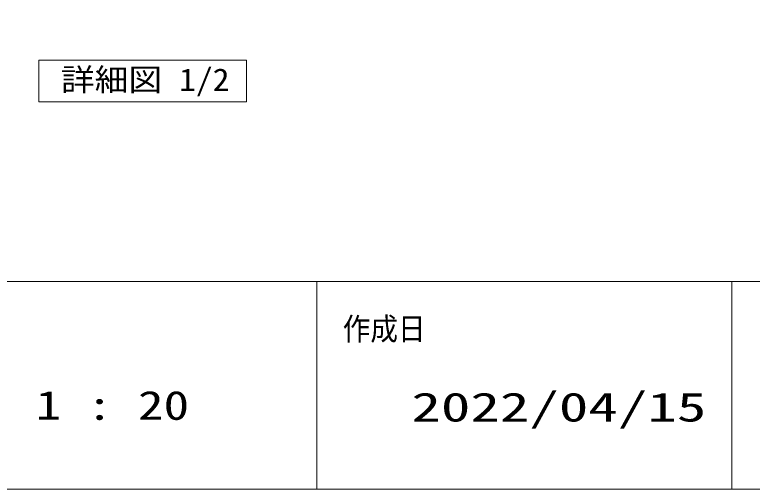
# Model space of a CAD drawing. Units: millimetres, scale not verified. Extents: x -6062 to 6062, y -3045 to 3045.
# Drawn here: x 276 to 1342, y -2770 to -2084 of the extents above; entities that cross this region are included whole.
import ezdxf
from ezdxf.enums import TextEntityAlignment as Align

# ---------------------------------------------------------------- set-up
doc = ezdxf.new("R2010")
doc.units = ezdxf.units.MM
doc.header["$LTSCALE"] = 20
doc.layers.add('0-3_2寸法-3', color=7, linetype='Continuous', lineweight=9)
doc.layers.add('0-5_1図面枠', color=7, linetype='Continuous', lineweight=9)
doc.styles.add('ＭＳ ゴシック', font='')
doc.styles.get('ＭＳ ゴシック').set_extended_font_data('MS Gothic')

# ---------------------------------------------------------------- blocks, each defined once
blk = doc.blocks.new('グループ-19')
at = {"layer": '0-3_2寸法-3'}
blk.add_lwpolyline([(41963.7, -43000), (47963.7, -43000), (47963.7, -44200), (41963.7, -44200)], close=True, dxfattribs=at)
at = {"layer": '0-3_2寸法-3', "style": 'ＭＳ ゴシック', "width": 1.1}
blk.add_text('詳細図 1/2', height=650.9, dxfattribs=at).set_placement((42596.8, -44084.4), align=Align.BOTTOM_LEFT)
blk = doc.blocks.new('グループ-53')
at = {"layer": '0-5_1図面枠'}
for p, q in [((-80000, -49400), (80000, -49400)), ((50000, -49400), (50000, -55400)), ((62000, -49400), (62000, -55400))]:
    blk.add_line(p, q, dxfattribs=at)
blk.add_lwpolyline([(-80000, 55400), (80000, 55400), (80000, -55400), (-80000, -55400)], close=True, dxfattribs=at)
blk = doc.blocks.new('図面枠')
at = {"layer": '0-5_1図面枠'}
blk.add_blockref('グループ-53', (0, 0), dxfattribs=at)
at = {"layer": '0-5_1図面枠', "style": 'ＭＳ ゴシック'}
for s, height, width, p in [('作成日', 650.9, 0.9, (50749.9, -51287.2)), ('1 : 20', 836.9, 1.3, (41866.9, -53644.8))]:
    blk.add_text(s, height=height, dxfattribs=dict(at, width=width)).set_placement(p, align=Align.BOTTOM_LEFT)

msp = doc.modelspace()

# ---------------------------------------------------------------- block references
at = {"layer": '0-3_2寸法-3', "xscale": 0.05, "yscale": 0.05}
msp.add_blockref('グループ-19', (-1787.5, 0), dxfattribs=at)
at = {"layer": '0-5_1図面枠', "xscale": 0.05, "yscale": 0.05}
msp.add_blockref('図面枠', (-1787.5, 0), dxfattribs=at)

# ---------------------------------------------------------------- texts
at = {"layer": '0-5_1図面枠', "style": 'ＭＳ ゴシック', "width": 1.5}
msp.add_text('2022/04/15', height=41.79, dxfattribs=at).set_placement((849.28, -2684.72), align=Align.BOTTOM_LEFT)

doc.saveas('drawing.dxf')
